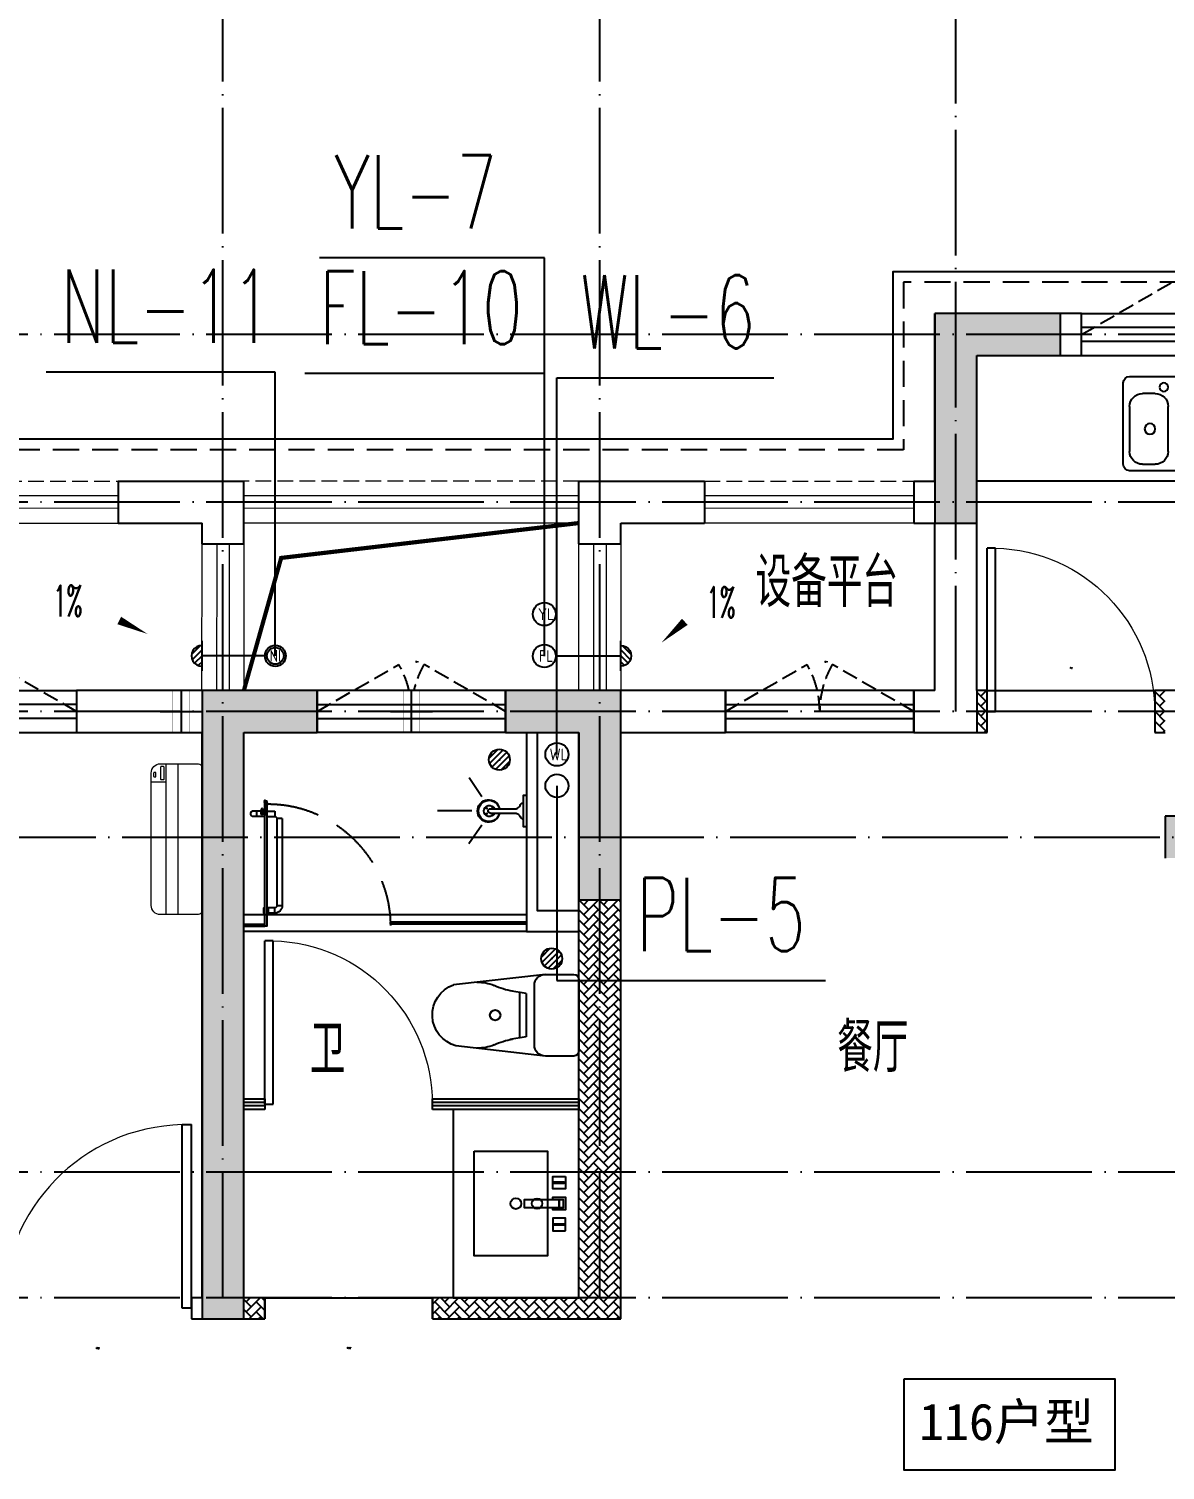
# Model space of a CAD drawing. Extents: x 27938 to 1507990, y 110129 to 923079.
# Drawn here: x 856689 to 862117, y 600926 to 607809 of the extents above; entities that cross this region are included whole.
import ezdxf

# ---------------------------------------------------------------- set-up
doc = ezdxf.new("R2010")
doc.units = 0
doc.header["$LTSCALE"] = 1000
doc.header["$MEASUREMENT"] = 0
for name, pattern in [('DASH', [0.35, 0.25, -0.1]), ('DOTE', [2.42, 2, -0.2, 0.02, -0.2]), ('HIDDEN', [0.375, 0.25, -0.125])]:
    doc.linetypes.add(name, pattern=pattern)
for name, color, linetype in [('AH-FURNITURE', 1, 'Continuous'), ('COLUMN', 9, 'Continuous'), ('CURTWALL', 4, 'Continuous'), ('DIM_凝结', 150, 'Continuous'), ('DIM_废水', 31, 'Continuous'), ('DIM_污水', 2, 'Continuous'), ('DIM_雨水', 4, 'Continuous'), ('DIM_餐饮排水', 31, 'Continuous'), ('DOTE', 1, 'Continuous'), ('EQUIP_污水', 7, 'Continuous'), ('IP-bath&kitchen-JOHNSON', 4, 'Continuous'), ('LVTRY', 6, 'Continuous'), ('P-bath&kitchen-JOHNSON', 4, 'Continuous'), ('PUB_HATCH', 8, 'Continuous'), ('PUB_TEXT', 4, 'Continuous'), ('VPIPE-中水', 122, 'Continuous'), ('VPIPE-凝结', 150, 'N'), ('VPIPE-废水', 31, 'Continuous'), ('VPIPE-污水', 2, 'W'), ('VPIPE-雨水', 4, 'Y'), ('VPIPE-餐饮排水', 41, 'P'), ('WALL', 9, 'Continuous'), ('WINDOW', 4, 'Continuous'), ('WINDOW_TEXT', 7, 'Continuous'), ('保温', 6, 'Continuous'), ('建筑-排气道', 9, 'Continuous'), ('机电标识类', 1, 'Continuous'), ('看线', 251, 'Continuous')]:
    doc.layers.add(name, color=color, linetype=linetype)
for name, color, linetype, lineweight in [('平面-排水沟', 86, 'Continuous', 15), ('平面-栏杆', 135, 'Continuous', 15), ('平面-看线', 45, 'Continuous', 15), ('平面-空调室内机', 176, 'Continuous', 9), ('平面-空调预留孔', 173, 'Continuous', 15), ('空调', 76, 'Continuous', 13), ('立面-洞口示意', 152, 'Continuous', 13)]:
    doc.layers.add(name, color=color, linetype=linetype, lineweight=lineweight)
doc.styles.add('_TCH_DIM', font='SIMPLEX.shx', dxfattribs={"width": 0.7, "bigfont": 'GBCBIG.shx'})
doc.styles.add('_TCH_WINDOW', font='SIMPLEX.shx', dxfattribs={"width": 0.7, "height": 3.5, "bigfont": 'GBCBIG.shx'})
doc.styles.add('_TWT_SERIAL', font='SIMPLEX', dxfattribs={"width": 0.8, "height": 3.5, "bigfont": 'HZTXT'})
doc.styles.add('DIM_FONT', font='SIMPLEX.shx', dxfattribs={"width": 0.56})
doc.styles.get("Standard").update_dxf_attribs({"font": 'gbenor.shx', "bigfont": 'gbcbig.shx'})
doc.styles.add('黑体', font='simhei.ttf')
doc.linetypes.add('N', pattern='A,3,-0.2,["N",Standard,S=0.25,R=0,X=-0.1,Y=-0.115],-0.2', length=3.4)
doc.linetypes.add('P', pattern='A,3,-0.2,["P",Standard,S=0.25,R=0,X=-0.1,Y=-0.115],-0.2', length=3.4)
doc.linetypes.add('W', pattern='A,3,-0.2,["W",Standard,S=0.25,R=0,X=-0.1,Y=-0.115],-0.2', length=3.4)
doc.linetypes.add('Y', pattern='A,3,-0.2,["Y",Standard,S=0.25,R=0,X=-0.1,Y=-0.115],-0.2', length=3.4)
pattern_1 = [(45, (0, 0), (0, 47.4157523), [100.584, -33.528]), (135, (23.708, 23.708), (3e-15, 47.4157523), [100.584, -33.528])]

# ---------------------------------------------------------------- blocks, each defined once
blk = doc.blocks.new('rtyg7uyhg')
at = {"layer": 'LVTRY', "color": 0}
for p, q in [((193590.3, 45458.1), (193590.3, 45069.5)), ((194234.6, 45488.8), (193621, 45488.8)), ((193896.4, 45429.9), (193857.6, 45326.3)), ((193925.8, 45440.4), (193940.1, 45432.2)), ((194265.3, 45069.5), (194265.3, 45458.1)), ((193682.3, 45407), (193887.8, 45407)), ((193875.3, 45316), (193945.6, 45401.5)), ((194111.9, 45407), (194173.3, 45407)), ((193621, 45130.8), (193621, 45345.6)), ((193857.6, 45326.3), (193875.3, 45316)), ((194009.6, 45345.6), (194009.6, 45130.8)), ((194050.5, 45130.8), (194050.5, 45345.6)), ((194234.6, 45345.6), (194234.6, 45130.8)), ((193621, 45038.8), (194234.6, 45038.8)), ((193948.3, 45069.5), (193682.3, 45069.5)), ((194173.3, 45069.5), (194111.9, 45069.5))]:
    blk.add_line(p, q, dxfattribs=at)
for centre, radius in [((193866.4, 45437.7), 20.5), ((193989.2, 45437.7), 20.5), ((194071, 45437.7), 20.5), ((193815.3, 45238.2), 25.6), ((194137.5, 45238.2), 25.6)]:
    blk.add_circle(centre, radius, dxfattribs=at)
for centre, radius, start, end in [((193621, 45458.1), 30.7, 89.99999, 179.99999), ((193915.6, 45422.7), 20.5, 59.99999, 159.46231), ((193929.8, 45414.5), 20.5, 320.53767, 59.99999), ((194234.6, 45458.1), 30.7, 359.99999, 89.99999), ((193682.3, 45345.6), 61.4, 89.99999, 179.99999), ((193948.3, 45345.6), 61.4, 359.99999, 89.99999), ((194111.9, 45345.6), 61.4, 89.99999, 179.99999), ((194173.3, 45345.6), 61.4, 359.99999, 89.99999), ((193682.3, 45130.8), 61.4, 179.99999, 269.99999), ((193948.3, 45130.8), 61.4, 269.99999, 359.99999), ((194111.9, 45130.8), 61.4, 179.99999, 269.99999), ((194173.3, 45130.8), 61.4, 269.99999, 359.99999), ((193621, 45069.5), 30.7, 179.99999, 269.99999), ((194234.6, 45069.5), 30.7, 269.99999, 359.99999)]:
    blk.add_arc(centre, radius, start, end, dxfattribs=at)
at = {"layer": 'LVTRY', "color": 0, "style": 'DIM_FONT', "width": 0.8, "flags": 9}
for tag in ['YSIZE', 'XSIZE']:
    blk.add_attdef(tag, (193927.8, 45487.8), '', height=0.5, rotation=89.99999, dxfattribs=at)
blk = doc.blocks.new('A$C60D053AF')
at = {"layer": 'AH-FURNITURE', "color": 0}
for p, q in [((232.5, -90), (128.3, -90)), ((232.5, -110), (128.3, -110)), ((192.5, -71), (327.6, -71)), ((192.5, -91), (327.6, -91)), ((245, -129.5), (245, -122.5)), ((265, -129.5), (265, -122.5)), ((341.7, -96.9), (370, -143.2)), ((355.9, -82.7), (384.2, -129)), ((255, -281), (255, -251)), ((393, -281), (393, -251)), ((255, -281), (393, -281))]:
    blk.add_line(p, q, dxfattribs=at)
for points in [[(170, -68, 1), (170, -94), (192.5, -94), (192.5, -68)], [(234, -251), (414, -251, 0.414214), (424, -241), (424, -111, 0.414214), (414, -101), (234, -101, 0.414214), (224, -111), (224, -241, 0.414214)], [(268, -122.5), (268, -107, 0.414214), (248, -87), (232.5, -87), (232.5, -113), (242, -113), (242, -122.5)], [(242, -152, 1), (268, -152), (268, -129.5), (242, -129.5)], [(383.8, -161.2, 1), (402.2, -142.8), (386.3, -126.9), (367.9, -145.3)]]:
    blk.add_lwpolyline(points, format="xyb", close=True, dxfattribs=at)
for centre, radius in [((100, -100), 30), ((255, -152), 15), ((393, -152), 15), ((255, -152), 10), ((393, -152), 10)]:
    blk.add_circle(centre, radius, dxfattribs=at)
for radius in [40, 20]:
    blk.add_arc((327.6, -111), radius, 45, 90, dxfattribs=at)
blk = doc.blocks.new('A-Kitchen-7')
at = {"layer": 'LVTRY', "color": 0}
for p, q in [((-518.7, 779.7), (-7.2, 834.3)), ((-515, 756), (-518.7, 779.7)), ((-3.6, 810.6), (-515, 756)), ((-29.1, 767), (-35.2, 806.4)), ((-7.2, 834.3), (-3.6, 810.6)), ((515, 780), (0, 780)), ((0, 756), (0, 780)), ((515, 756), (515, 780)), ((515, 756), (-515, 756)), ((-515, 756), (-515, 40)), ((-485.6, 760.5), (-484.9, 756)), ((-29.1, 767), (-112.1, 756)), ((515, 40), (515, 756)), ((-515, 40), (515, 40))]:
    blk.add_line(p, q, dxfattribs=at)
blk.add_lwpolyline([(-468.9, 40), (-468.9, 0), (468.9, 0), (468.9, 40)], close=True, dxfattribs=at)
blk = doc.blocks.new('*U41')
h = blk.add_hatch(color=0)
h.set_gradient(color1=(0, 0, 255), rotation=180, tint=1)
h.paths.add_polyline_path([(0, 0), (-6.35, -6.35), (-6.35, -2.159), (-15, -2.159), (-15, 2.159), (-6.35, 2.159), (-6.35, 6.35)])
at = {"color": 0, "linetype": 'Continuous'}
blk.add_lwpolyline([(0, 0), (-6.35, -6.35), (-6.35, -2.159), (-15, -2.159), (-15, 2.159), (-6.35, 2.159), (-6.35, 6.35)], close=True, dxfattribs=at)
blk = doc.blocks.new('sgrsefv')
at = {"layer": 'PUB_HATCH'}
blk.add_hatch(color=0, dxfattribs=at).paths.add_polyline_path([(1112933.3, 840916.3), (1112933.3, 840646.3), (1113073.3, 840646.3), (1113073.3, 840661.3), (1112968.3, 840661.3), (1112948.3, 840681.3), (1112948.3, 840881.3), (1112968.3, 840901.3), (1113288.3, 840901.3), (1113308.3, 840881.3), (1113308.3, 840681.3), (1113288.3, 840661.3), (1113183.3, 840661.3), (1113183.3, 840646.3), (1113323.3, 840646.3), (1113323.3, 840916.3)])
at = {"layer": 'LVTRY', "color": 0}
for p, q in [((1113073.3, 840661.3), (1113073.3, 840646.3)), ((1113183.3, 840661.3), (1113183.3, 840646.3))]:
    blk.add_line(p, q, dxfattribs=at)
for points in [[(1112918.3, 840931.3), (1113338.3, 840931.3), (1113338.3, 840631.3), (1112918.3, 840631.3)], [(1112933.3, 840916.3), (1113323.3, 840916.3), (1113323.3, 840646.3), (1112933.3, 840646.3)], [(1113288.3, 840661.3), (1112968.3, 840661.3), (1112948.3, 840681.3), (1112948.3, 840881.3), (1112968.3, 840901.3), (1113288.3, 840901.3), (1113308.3, 840881.3), (1113308.3, 840681.3), (1113288.3, 840661.3)]]:
    blk.add_lwpolyline(points, close=True, dxfattribs=at)
at = {"layer": '立面-洞口示意', "color": 0}
blk.add_lwpolyline([(1112918.3, 840931.3), (1113181.8, 840837.4), (1113338.3, 840631.3)], dxfattribs=at)
at = {"layer": '建筑-排气道', "color": 8, "xscale": -5, "yscale": 5, "zscale": 5, "rotation": 270}
blk.add_blockref('*U41', (1113118.4, 840599), dxfattribs=at)
blk = doc.blocks.new('FRSDFDGDGDRGDR')
at = {"layer": '平面-空调预留孔', "color": 0}
for p, q in [((699612.3, 775044), (699612.3, 775441.2)), ((699618.9, 775447.8), (699746.3, 775447.8)), ((699746.3, 775447.8), (699746.3, 775355.4)), ((699719.9, 775342.2), (699719.9, 775143)), ((699726.5, 775348.8), (699739.7, 775348.8)), ((699726.5, 775136.4), (699739.7, 775136.4)), ((699746.3, 775129.8), (699746.3, 775037.4)), ((699746.3, 775037.4), (699618.9, 775037.4))]:
    blk.add_line(p, q, dxfattribs=at)
blk.add_lwpolyline([(699766.1, 775166.7), (699792.5, 775153.5), (699792.5, 775057.2), (699766.1, 775044), (699766.1, 775017.6), (699618.9, 775017.6, -0.414214), (699592.5, 775044), (699592.5, 775441.2, -0.414214), (699618.9, 775467.6), (699766.1, 775467.6), (699766.1, 775441.2), (699792.5, 775428), (699792.5, 775331.6), (699766.1, 775318.4)], format="xyb", close=True, dxfattribs=at)
for centre, radius in [((699739.7, 775331.6), 10.6), ((699739.7, 775243.2), 15.8), ((699739.7, 775153.5), 10.6)]:
    blk.add_circle(centre, radius, dxfattribs=at)
for centre, start, end in [((699618.9, 775441.2), 90, 180), ((699726.5, 775342.2), 90, 180), ((699739.7, 775355.4), 270, 360), ((699726.5, 775143), 180, 270), ((699739.7, 775129.8), 0, 90), ((699618.9, 775044), 180, 270)]:
    blk.add_arc(centre, 6.6, start, end, dxfattribs=at)
blk = doc.blocks.new('GDGDRGDRGRD')
at = {"layer": 'LVTRY', "color": 0}
for p, q in [((430080.5, 371515.4), (429864.6, 371758.3)), ((430334.8, 371758.3), (429864.6, 371758.3)), ((429864.6, 371758.3), (429864.6, 370858.3)), ((430234.8, 370858.3), (430234.8, 371758.3)), ((429924.8, 371678.3), (430324.8, 371678.3)), ((429914.8, 370948.3), (429914.8, 371668.3)), ((429994.8, 371628.3), (429994.8, 371418.3)), ((429999.8, 371628.3), (429999.8, 371418.3)), ((430289.8, 371638.3), (430004.8, 371638.3)), ((430289.8, 371633.3), (430004.8, 371633.3)), ((430045.1, 371658.3), (430045.1, 371568.3)), ((430049.6, 371658.3), (430045.1, 371658.3)), ((430049.6, 371568.3), (430049.6, 371658.3)), ((430194.8, 371418.3), (430194.8, 371628.3)), ((430199.8, 371418.3), (430199.8, 371628.3)), ((430234.8, 371668.3), (430234.8, 370948.3)), ((430045.1, 371568.3), (430049.6, 371568.3)), ((429974.8, 371525.6), (430102.3, 371525.6)), ((429974.8, 371521.1), (429974.8, 371525.6)), ((430102.3, 371521.1), (429974.8, 371521.1)), ((430045.1, 371388.3), (430045.1, 371478.3)), ((430045.1, 371478.3), (430049.6, 371478.3)), ((430049.6, 371478.3), (430049.6, 371388.3)), ((430334.8, 371515.4), (430080.5, 371515.4)), ((430080.5, 371515.4), (430080.5, 371100.3)), ((430219.8, 371525.6), (430092.3, 371525.6)), ((430092.3, 371525.6), (430092.3, 371521.1)), ((430092.3, 371521.1), (430219.8, 371521.1)), ((430102.3, 371525.6), (430102.3, 371521.1)), ((430219.8, 371521.1), (430219.8, 371525.6)), ((430234.8, 371100.3), (430234.8, 371515.4)), ((430004.8, 371413.3), (430289.8, 371413.3)), ((430004.8, 371408.3), (430289.8, 371408.3)), ((429935.4, 371358.3), (429974.2, 371358.3)), ((429954.8, 371338.9), (429954.8, 371377.7)), ((430049.6, 371388.3), (430045.1, 371388.3)), ((429954.8, 371238.9), (429954.8, 371277.7)), ((429935.4, 371258.3), (429974.2, 371258.3)), ((429994.8, 370988.3), (429994.8, 371198.3)), ((429999.8, 370988.3), (429999.8, 371198.3)), ((430004.8, 371208.3), (430289.8, 371208.3)), ((430004.8, 371203.3), (430289.8, 371203.3)), ((430045.1, 371228.3), (430045.1, 371138.3)), ((430049.6, 371228.3), (430045.1, 371228.3)), ((430049.6, 371138.3), (430049.6, 371228.3)), ((430194.8, 371198.3), (430194.8, 370988.3)), ((430199.8, 371198.3), (430199.8, 370988.3)), ((430045.1, 371138.3), (430049.6, 371138.3)), ((429864.6, 370858.3), (430080.5, 371100.3)), ((430102.3, 371095.6), (429974.8, 371095.6)), ((429974.8, 371095.6), (429974.8, 371091.1)), ((429974.8, 371091.1), (430102.3, 371091.1)), ((430080.5, 371100.3), (430334.8, 371100.3)), ((430092.3, 371091.1), (430092.3, 371095.6)), ((430092.3, 371095.6), (430219.8, 371095.6)), ((430219.8, 371091.1), (430092.3, 371091.1)), ((430102.3, 371091.1), (430102.3, 371095.6)), ((430219.8, 371095.6), (430219.8, 371091.1)), ((430045.1, 370958.3), (430045.1, 371048.3)), ((430045.1, 371048.3), (430049.6, 371048.3)), ((430049.6, 371048.3), (430049.6, 370958.3)), ((430324.8, 370938.3), (429924.8, 370938.3)), ((430289.8, 370983.3), (430004.8, 370983.3)), ((430289.8, 370978.3), (430004.8, 370978.3)), ((430049.6, 370958.3), (430045.1, 370958.3)), ((429864.6, 370858.3), (430334.8, 370858.3))]:
    blk.add_line(p, q, dxfattribs=at)
blk.add_lwpolyline([(429608.8, 370758.3), (429734.8, 370758.3), (429734.8, 371758.3), (427634.8, 371758.3)], dxfattribs=at)
for centre, radius in [((430147.3, 371523.3), 29.7), ((430147.3, 371523.3), 11.7), ((429954.8, 371358.3), 17), ((429954.8, 371258.3), 17), ((430147.3, 371093.3), 29.7), ((430147.3, 371093.3), 11.7)]:
    blk.add_circle(centre, radius, dxfattribs=at)
for centre, radius, start, end in [((429924.8, 371668.3), 10, 90, 180), ((430224.8, 371668.3), 10, 0, 90), ((430004.8, 371628.3), 10, 90, 180), ((430004.8, 371628.3), 5, 90, 180), ((430189.8, 371628.3), 10, 0, 90), ((430189.8, 371628.3), 5, 0, 90), ((430047.3, 371523.3), 56.7, 2.27424, 87.72576), ((430047.3, 371523.3), 52.2, 2.47041, 87.52959), ((430147.3, 371523.3), 56.7, 92.27424, 177.72576), ((430147.3, 371523.3), 52.2, 92.47041, 177.52959), ((430047.3, 371523.3), 56.7, 272.27424, 357.72576), ((430047.3, 371523.3), 52.2, 272.47041, 357.52959), ((430147.3, 371523.3), 56.7, 182.27424, 267.72576), ((430147.3, 371523.3), 52.2, 182.47041, 267.52959), ((430004.8, 371418.3), 10, 180, 270), ((430004.8, 371418.3), 5, 180, 270), ((430189.8, 371418.3), 5, 270, 0), ((430189.8, 371418.3), 10, 270, 0), ((430004.8, 371198.3), 10, 90, 180), ((430004.8, 371198.3), 5, 90, 180), ((430189.8, 371198.3), 10, 0, 90), ((430189.8, 371198.3), 5, 0, 90), ((430047.3, 371093.3), 56.7, 2.27424, 87.72576), ((430047.3, 371093.3), 52.2, 2.47041, 87.52959), ((430147.3, 371093.3), 56.7, 92.27424, 177.72576), ((430147.3, 371093.3), 52.2, 92.47041, 177.52959), ((430047.3, 371093.3), 56.7, 272.27424, 357.72576), ((430047.3, 371093.3), 52.2, 272.47041, 357.52959), ((430147.3, 371093.3), 56.7, 182.27424, 267.72576), ((430147.3, 371093.3), 52.2, 182.47041, 267.52959), ((430004.8, 370988.3), 10, 180, 270), ((430004.8, 370988.3), 5, 180, 270), ((430189.8, 370988.3), 5, 270, 0), ((430189.8, 370988.3), 10, 270, 0), ((429924.8, 370948.3), 10, 180, 270), ((430224.8, 370948.3), 10, 270, 0)]:
    blk.add_arc(centre, radius, start, end, dxfattribs=at)
at = {"color": 8, "xscale": -1, "rotation": 270}
blk.add_blockref('FRSDFDGDGDRGDR', (-345582.7, -327434.2), dxfattribs=at)
at = {"color": 8, "xscale": -1}
blk.add_blockref('rtyg7uyhg', (622599.6, 326769.5), dxfattribs=at)
at = {"color": 8}
for name, p, rotation in [('A$C60D053AF', (430134.8, 372358.3), 270), ('sgrsefv', (1543253.1, 1211089.9), 180)]:
    blk.add_blockref(name, p, dxfattribs=dict(at, rotation=rotation))
at = {"layer": 'LVTRY', "color": 8, "extrusion": (0, 0, -1), "xscale": -0.7999999999883585, "yscale": 0.7999999999883585, "zscale": -0.7999999999883585}
blk.add_blockref('A-Kitchen-7', (-429196.8, 370158.6), dxfattribs=at)
blk = doc.blocks.new('GFDGFSDFGD')
at = {"layer": 'PUB_HATCH'}
for points in [[(454316.5, 374823.7), (453716.6, 374823.7), (453716.6, 373823.7), (453916.6, 373823.7), (453916.6, 374623.7), (454316.5, 374623.7)], [(450766.6, 373023.7), (450216.6, 373023.7), (450216.6, 370023.7), (450416.6, 370023.7), (450416.6, 372823.7), (450766.6, 372823.7)], [(451666.7, 373023.7), (451666.7, 372823.7), (452016.6, 372823.7), (452016.6, 372023.7), (452216.6, 372023.7), (452216.6, 373023.7)], [(454816.4, 372423.2), (454816.6, 372224), (456816.6, 372224), (456816.6, 372724), (456616.6, 372724), (456616.6, 372424), (455016.6, 372424)]]:
    blk.add_hatch(color=256, dxfattribs=at).paths.add_polyline_path(points)
at = {"layer": 'COLUMN', "color": 6}
for p, q in [((454316.5, 374823.7), (453716.6, 374823.7)), ((453716.6, 374823.7), (453716.6, 373823.7)), ((454316.5, 374623.7), (454316.5, 374823.7)), ((453916.6, 373823.7), (453916.6, 374623.7)), ((453916.6, 374623.7), (454316.5, 374623.7)), ((453716.6, 373823.7), (453916.6, 373823.7)), ((450766.6, 373023.7), (450216.6, 373023.7)), ((450216.6, 373023.7), (450216.6, 370023.7)), ((450766.6, 372823.7), (450766.6, 373023.7)), ((451666.7, 373023.7), (451666.7, 372823.7)), ((452216.6, 373023.7), (451666.7, 373023.7)), ((452216.6, 372023.7), (452216.6, 373023.7)), ((450416.6, 370023.7), (450416.6, 372823.7)), ((450416.6, 372823.7), (450766.6, 372823.7)), ((451666.7, 372823.7), (452016.6, 372823.7)), ((452016.6, 372823.7), (452016.6, 372023.7)), ((455016.6, 372424), (454816.4, 372423.2)), ((454816.4, 372423.2), (454816.6, 372224)), ((452016.6, 372023.7), (452216.6, 372023.7)), ((450216.6, 370023.7), (450416.6, 370023.7))]:
    blk.add_line(p, q, dxfattribs=at)
blk = doc.blocks.new('GDFGDGRD')
at = {"layer": '保温', "linetype": 'ByBlock', "ltscale": 10}
h = blk.add_hatch(dxfattribs=at)
h.set_pattern_fill('AR-HBONE', color=251, scale=55)
h.set_pattern_definition(pattern_1)
h.paths.add_polyline_path([(436416.6, 372823.7), (436416.6, 373023.7), (436466.6, 373023.7), (436466.6, 372823.7)])
h = blk.add_hatch(dxfattribs=at)
h.set_pattern_fill('AR-HBONE', color=251, scale=55)
h.set_pattern_definition(pattern_1)
h.paths.add_polyline_path([(437266.6, 372823.7), (437266.6, 373023.7), (437316.6, 373023.7), (437316.6, 372823.7)])
h = blk.add_hatch(dxfattribs=at)
h.set_pattern_fill('AR-HBONE', color=251, scale=55)
h.set_pattern_definition(pattern_1)
h.paths.add_polyline_path([(439016.6, 370023.7), (439016.6, 372023.7), (439216.6, 372023.7), (439216.6, 370023.7)])
h = blk.add_hatch(dxfattribs=at)
h.set_pattern_fill('AR-HBONE', color=251, scale=55)
h.set_pattern_definition(pattern_1)
h.paths.add_polyline_path([(439216.6, 370023.7), (439216.6, 370123.7), (439916.6, 370123.7), (439916.6, 370023.7)])
h = blk.add_hatch(dxfattribs=at)
h.set_pattern_fill('AR-HBONE', color=251, scale=55)
h.set_pattern_definition(pattern_1)
h.paths.add_polyline_path([(440716.6, 370023.7), (440716.6, 370123.7), (440816.6, 370123.7), (440816.6, 370023.7)])
at = {"layer": '保温', "color": 251, "linetype": 'ByBlock', "ltscale": 10}
blk.add_line((437316.6, 373023.7), (437316.6, 372823.7), dxfattribs=at)
blk = doc.blocks.new('A$C001338C2')
for p, q in [((845, 303.6), (55, 303.6)), ((109.1, 214.8), (109.1, 303.6)), ((0, 248.6), (0, 22)), ((900, 22), (900, 248.6)), ((22, 0), (878, 0))]:
    blk.add_line(p, q)
at = {"lineweight": 5}
for p, q in [((900, 214.8), (0, 214.8)), ((900, 143.2), (0, 143.2))]:
    blk.add_line(p, q, dxfattribs=at)
for points in [[(73.1, 275), (56.8, 275, -0.414214), (51.3, 280.5), (51.3, 283.4, -0.414214), (56.8, 288.9), (73.1, 288.9, -0.414214), (78.6, 283.4), (78.6, 280.5, -0.414214)], [(89.2, 226.4), (22.2, 226.4, -0.414214), (16.7, 231.9), (16.7, 243.1, -0.414214), (22.2, 248.6), (89.2, 248.6, -0.414214), (94.7, 243.1), (94.7, 231.9, -0.414214)]]:
    blk.add_lwpolyline(points, format="xyb", close=True)
for centre, radius, start, end in [((55, 248.6), 55, 90, 180), ((845, 248.6), 55, 360, 90), ((22, 22), 22, 180, 270), ((878, 22), 22, 270, 360)]:
    blk.add_arc(centre, radius, start, end)
blk = doc.blocks.new('dongkong')
blk.add_wipeout([(-603756, 210771), (-603756, 210570.8), (-603836, 210570.8), (-603836, 210771)])
at = {"layer": '机电标识类', "color": 250, "linetype": 'DASH', "ltscale": 400}
for p, q in [((-603796, 210771), (-603796, 210570.8)), ((-603896, 210670.7), (-603696, 210670.7))]:
    blk.add_line(p, q, dxfattribs=at)
at = {"layer": '空调', "color": 6, "linetype": 'DASH', "const_width": 2}
blk.add_lwpolyline([(-603756, 210771), (-603756, 210570.8), (-603836, 210570.8), (-603836, 210771)], close=True, dxfattribs=at)
blk = doc.blocks.new('rrrrrrrrrrrra')
at = {"color": 0}
for p, q in [((252.6, 483.7), (-87.4, 483.7)), ((-112.4, 458.7), (-112.4, 324.3)), ((277.6, 324.3), (277.6, 458.7)), ((-112.4, 324.3), (-63.7, -103.4)), ((277.6, 324.3), (227.5, -115.6)), ((-59.1, 271.1), (224.3, 271.1)), ((-20.6, 232.4), (-34.2, 153.6)), ((185.8, 232.4), (-20.6, 232.4)), ((185.8, 232.4), (199.4, 153.6)), ((191.3, 200.5), (-26.1, 200.5))]:
    blk.add_line(p, q, dxfattribs=at)
for centre, radius, start, end in [((-87.4, 458.7), 25, 90, 180), ((252.6, 458.7), 25, 0, 90), ((-59.1, 324.3), 53.3, 180, 270), ((224.3, 324.3), 53.3, 270, 0), ((-322.6, 209.8), 293.8, 333.53685, 351.48282), ((487.8, 209.8), 293.8, 188.51718, 206.46315), ((149, -3.2), 224.1, 158.52022, 180), ((16.2, -3.2), 224.1, 0, 21.47978), ((83.8, -63.6), 152.8, 195.07732, 340.11812)]:
    blk.add_arc(centre, radius, start, end, dxfattribs=at)
blk = doc.blocks.new('A$C1E0F638F')
at = {"color": 0}
for points in [[(499.7, 435.1), (499.7, 85.1), (0, 85.1), (0, 435.1)], [(269.9, 30), (229.9, 30), (229.9, 195), (269.9, 195)], [(119.9, 0), (179.9, 0), (179.9, 60), (119.9, 60)], [(146.9, 55), (152.9, 55), (152.9, 5), (146.9, 5)], [(229.9, 30), (269.9, 30), (269.9, 10), (229.9, 10)], [(379.9, 0), (319.9, 0), (319.9, 60), (379.9, 60)], [(352.9, 55), (346.9, 55), (346.9, 5), (352.9, 5)]]:
    blk.add_lwpolyline(points, close=True, dxfattribs=at)
blk.add_lwpolyline([(269.9, 60), (279.9, 60), (279.9, 0), (219.9, 0), (219.9, 60), (229.9, 60)], dxfattribs=at)
blk.add_circle((249.9, 236.3), 26, dxfattribs=at)
blk = doc.blocks.new('$lvtry$00000171')
at = {"color": 0}
for p, q in [((-74, 11), (-11, 74)), ((-70, -27), (27, 70)), ((-53, -53), (53, 53)), ((-27, -70), (70, 27)), ((11, -74), (74, -11))]:
    blk.add_line(p, q, dxfattribs=at)
blk.add_circle((0, 0), 75, dxfattribs=at)
blk.add_point((0, 0), dxfattribs=at)
blk = doc.blocks.new('135')
blk.add_hatch(color=0).paths.add_polyline_path([(4.8, 1.8), (3.6, -1), (-4.7, 2.5), (-3.5, 5.3)])
at = {"color": 0}
for p, q in [((-6.3, 2.6), (5.4, -2.3)), ((-5.7, 2.9), (-5.2, 2.7)), ((-5.6, 18.9), (-3.4, 19.4)), ((-3.4, 19.4), (-5.5, 19.4)), ((5.2, 10.9), (-5.3, 10.9)), ((5.2, 9.7), (-5.2, 9.7)), ((-5.2, 2.7), (-3.8, 5.9)), ((-5, 10.9), (-5, 30.5)), ((-3.8, 5.9), (5.4, 2.1)), ((0, 0), (0, 39.1)), ((5.6, 18.9), (3.4, 19.3)), ((3.4, 19.3), (5.6, 19.3)), ((4.1, -1.2), (5.4, 2.1)), ((5, 10.9), (5, 32.3)), ((4.1, -1.2), (5.7, -1.8))]:
    blk.add_line(p, q, dxfattribs=at)
for centre, radius, start, end in [((6.2, 15.8), 13.5, 151.01474, 204.84033), ((13.5, 4.2), 20.5, 163.09243, 182.0012), ((-6, 3.6), 1, 184.22753, 248.46611), ((8.6, 15.5), 14.6, 166.278, 198.09535), ((13.5, 4.2), 19.5, 163.74431, 182.52687), ((-5.5, 3.3), 0.5, 181.9385, 247.25971), ((-5.2, 22.1), 0.5, 335.76434, 151.01474), ((3.8, 18.1), 9.42, 155.76434, 171.97728), ((5.2, 22.3), 0.5, 29.84246, 204.57404), ((-5.9, 17.2), 11.7, 10.47502, 24.57404), ((29.1, 6.7), 24, 172.94395, 199.23182), ((-6.3, 15.4), 12.4, 338.64492, 16.0476), ((-6, 15.8), 13.4, 334.91114, 29.84246), ((26.4, 6.3), 20.6, 169.14538, 199.95258), ((5.9, -1.2), 1.17, 247.45971, 19.95258), ((5.9, -1.4), 0.5, 247.45971, 19.23182)]:
    blk.add_arc(centre, radius, start, end, dxfattribs=at)
blk.add_open_spline([(-5, 30.5), (-4.1, 31.3), (-2.3, 33), (0.9, 29.2), (3.5, 31.1), (5, 32.3)], degree=3, knots=[0, 0, 0, 0, 3.066329, 6.218313, 11.124135, 11.124135, 11.124135, 11.124135], dxfattribs=at)
blk = doc.blocks.new('SDFAWERAWER')
at = {"layer": 'LVTRY', "color": 0}
for p, q in [((593941.2, -1242210.1), (593783.7, -1242594.8)), ((593964.6, -1242219.7), (593807.2, -1242604.4)), ((593941.2, -1242210.1), (593964.6, -1242219.7)), ((593987.8, -1242190.5), (593978.2, -1242214)), ((594007.5, -1242226), (593978.2, -1242214)), ((594017.1, -1242202.5), (593987.8, -1242190.5)), ((594015.8, -1242220.4), (594027.2, -1242192.7)), ((594015.8, -1242220.4), (594021.7, -1242222.8)), ((594025.7, -1242203.9), (594018.5, -1242221.5)), ((594018.5, -1242221.5), (594021.5, -1242220.3)), ((594025.4, -1242210.8), (594021.5, -1242220.3)), ((594022.6, -1242220.7), (594021.7, -1242222.8)), ((594021.7, -1242222.8), (594023.9, -1242221.9)), ((594022.6, -1242211.4), (594029.8, -1242193.8)), ((594024.2, -1242221.4), (594023.9, -1242221.9)), ((594025.4, -1242210.8), (594031.1, -1242196.8)), ((594027.2, -1242192.7), (594033, -1242195.1)), ((594029.8, -1242193.8), (594031.1, -1242196.8)), ((594032.2, -1242197.2), (594033, -1242195.1)), ((594033, -1242195.1), (594034, -1242197.4)), ((594033.8, -1242197.9), (594034, -1242197.4)), ((594047.3, -1242200.9), (594035.9, -1242228.7)), ((594037.3, -1242210.8), (594088, -1242231.6)), ((594038.6, -1242229.7), (594045.2, -1242213.6)), ((594041.6, -1242228.5), (594051.2, -1242205)), ((594049.9, -1242202), (594043.3, -1242218.2)), ((594047.3, -1242200.9), (594049.9, -1242202)), ((594049.9, -1242202), (594051.2, -1242205)), ((594057.1, -1242246.3), (594066.7, -1242222.8)), ((594027.7, -1242234.3), (594078.4, -1242255)), ((594035.9, -1242228.7), (594038.6, -1242229.7)), ((594038.6, -1242229.7), (594041.6, -1242228.5)), ((593783.7, -1242594.8), (593807.2, -1242604.4)), ((593803.2, -1242641.3), (593812.8, -1242617.9)), ((593812.8, -1242617.9), (593842.2, -1242629.9)), ((593842.2, -1242629.9), (593832.6, -1242653.3)), ((593845.2, -1242628.6), (593833.8, -1242656.3)), ((593847.8, -1242629.7), (593836.5, -1242657.4)), ((593845.2, -1242628.6), (593842.2, -1242629.9)), ((593847.8, -1242629.7), (593845.2, -1242628.6)), ((593847.1, -1242661.8), (593858.5, -1242634.1)), ((593849.8, -1242662.9), (593861.2, -1242635.2)), ((593852.1, -1242661.9), (593862.1, -1242637.4)), ((593858.5, -1242634.1), (593861.2, -1242635.2)), ((593861.2, -1242635.2), (593862.1, -1242637.4)), ((593803.2, -1242641.3), (593832.6, -1242653.3)), ((593833.8, -1242656.3), (593832.6, -1242653.3)), ((593836.5, -1242657.4), (593833.8, -1242656.3)), ((593847.1, -1242661.8), (593849.8, -1242662.9))]:
    blk.add_line(p, q, dxfattribs=at)
blk.add_lwpolyline([(593823.5, -1242717), (594045.8, -1242173.9), (594036.5, -1242170.2), (593814.2, -1242713.2)], close=True, dxfattribs=at)
blk.add_arc((594075.3, -1242240), 15.3, 281.79322, 33.70188, dxfattribs=at)
for centre, major_axis, start_param, end_param in [((593974.2, -1242223.6), (3.93, 9.6), 0, 1.570796), ((593816.8, -1242608.3), (13.5, 33.1), 1.570796, 3.141593), ((593816.8, -1242608.3), (3.93, 9.6), 1.570796, 3.141593)]:
    blk.add_ellipse(centre, major_axis=major_axis, ratio=1, start_param=start_param, end_param=end_param, dxfattribs=at)
at = {"layer": 'P-bath&kitchen-JOHNSON', "color": 0, "linetype": 'DASH'}
blk.add_arc((593809.8, -1242714), 586.2, 67.53695, 157.13247, dxfattribs=at)
at = {"layer": 'LVTRY', "color": 8, "xscale": -1, "rotation": 157.7329157530927}
blk.add_blockref('135', (594045.3, -1242161.9), dxfattribs=at)
blk = doc.blocks.new('A$C5DCB2F21')
at = {"layer": 'IP-bath&kitchen-JOHNSON', "color": 0}
for p, q in [((-68.3, -213.2), (-157.7, -275)), ((-0.1, -261.4), (-0.1, -424.7)), ((68.2, -213.2), (157.6, -275))]:
    blk.add_line(p, q, dxfattribs=at)
for centre, major_axis, ratio, start_param, end_param in [((0, -178.8), (-51, 0), 0.990052, -1.36297, 4.504563), ((0, -177.8), (-26.8, 0), 0.994812, -1.167677, 4.309269)]:
    blk.add_ellipse(centre, major_axis=major_axis, ratio=ratio, start_param=start_param, end_param=end_param, dxfattribs=at)
at = {"layer": 'LVTRY', "color": 0}
for p, q in [((73.6, 0), (-73.6, 0)), ((-10.5, -173.5), (-10.5, -49.3)), ((10.6, -173.5), (10.6, -49.3))]:
    blk.add_line(p, q, dxfattribs=at)
blk.add_lwpolyline([(73.6, 0), (73.6, -15.8), (-73.6, -15.8), (-73.6, 0)], dxfattribs=at)
for points in [[(-26.3, -30.7, -0.364142), (-37.8, -15.8, -0.020495)], [(-10.5, -49.4, 0.214893), (-26.3, -30.7, 7.649644)], [(10.6, -49.3, -0.21439), (26.3, -30.7, -7.649644)], [(26.3, -30.7, 0.364142), (37.8, -15.8, 0.020495)]]:
    blk.add_lwpolyline(points, format="xyb", dxfattribs=at)
blk.add_arc((0, -173.5), 10.5, 180, 0, dxfattribs=at)
for centre, major_axis, ratio, start_param, end_param in [((0, -181.3), (53.6, 0), 0.987577, 1.76809, 7.656688), ((-12.4, -164.7), (0, 1.43), 0.85, -1.570796, 4.712389), ((-12.4, -189.2), (0, 1.43), 0.85, 4.712389, 10.995574), ((12.5, -164.7), (0, 1.43), 0.85, 4.712389, 10.995574), ((12.5, -189.2), (0, 1.43), 0.85, 4.712389, 10.995574)]:
    blk.add_ellipse(centre, major_axis=major_axis, ratio=ratio, start_param=start_param, end_param=end_param, dxfattribs=at)
blk = doc.blocks.new('$TCHSYS$DOOR2D')
for p, q in [((0.45, 0.975), (0.5, 0.975)), ((0.45, 0), (0.45, 0.975)), ((0.5, 0), (0.5, 0.975)), ((0.5, 0), (0.45, 0))]:
    blk.add_line(p, q)
at = {"lineweight": 13}
blk.add_arc((0.475, 0), 0.975, 91.46928, 180, dxfattribs=at)
blk = doc.blocks.new('DSGDFGF')
at = {"layer": 'CURTWALL', "color": 0}
for p, q in [((676992.3, 342105.3), (676292.3, 342105.3)), ((676292.3, 342105.3), (676292.3, 342055.3)), ((676292.3, 342088.7), (676992.3, 342088.7)), ((676992.3, 342055.3), (676992.3, 342105.3)), ((677892.3, 342105.3), (677792.3, 342105.3)), ((677792.3, 342105.3), (677792.3, 342055.3)), ((677792.3, 342088.7), (677892.3, 342088.7)), ((677892.3, 342055.3), (677892.3, 342105.3)), ((676292.3, 342072), (676992.3, 342072)), ((676292.3, 342055.3), (676992.3, 342055.3)), ((677792.3, 342072), (677892.3, 342072)), ((677792.3, 342055.3), (677892.3, 342055.3))]:
    blk.add_line(p, q, dxfattribs=at)
at = {"layer": 'IP-bath&kitchen-JOHNSON', "color": 0}
for p, q in [((676542.3, 342985), (677892.3, 342985)), ((676542.3, 342950), (677192.3, 342950)), ((676542.3, 342940), (677192.3, 342940)), ((677192.3, 342940), (677192.3, 342950)), ((677892.3, 342940), (677792.3, 342940)), ((677792.3, 342930), (677792.3, 342940)), ((677892.3, 342930), (677792.3, 342930)), ((676542.3, 342905), (677892.3, 342905))]:
    blk.add_line(p, q, dxfattribs=at)
for points in [[(676542.3, 343855.3), (676542.3, 342905), (676292.3, 342905)], [(676492.3, 343855.3), (676492.3, 343005), (676292.3, 343005)]]:
    blk.add_lwpolyline(points, dxfattribs=at)
at = {"layer": 'LVTRY', "color": 0}
blk.add_lwpolyline([(676892.3, 341155.3), (676292.3, 341155.3), (676292.3, 342055.3), (676892.3, 342055.3)], close=True, dxfattribs=at)
at = {"layer": 'CURTWALL', "color": 0, "xscale": 800, "yscale": 800, "zscale": 50, "rotation": 5.54452612062199e-09}
blk.add_blockref('$TCHSYS$DOOR2D', (677392.3, 342080.3), dxfattribs=at)
at = {"layer": 'IP-bath&kitchen-JOHNSON', "color": 8}
for name, p, rotation in [('A$C5DCB2F21', (676542.3, 343480.3), 90.00848852444699), ('SDFAWERAWER', (-342526.2, 1268090.5), 22.25976934310714)]:
    blk.add_blockref(name, p, dxfattribs=dict(at, rotation=rotation))
at = {"layer": 'LVTRY', "color": 8, "xscale": -0.6666666667107826, "yscale": 0.6666666667107826}
for p in [(676672.3, 343725.3), (676422.3, 342775.3)]:
    blk.add_blockref('$lvtry$00000171', p, dxfattribs=at)
at = {"layer": 'LVTRY', "color": 8, "extrusion": (0, 0, -1), "xscale": -1, "zscale": -1, "rotation": 270}
blk.add_blockref('rrrrrrrrrrrra', (-676776.1, 342422.6), dxfattribs=at)
at = {"layer": 'LVTRY', "color": 8, "xscale": -1, "rotation": 270}
blk.add_blockref('A$C1E0F638F', (676357.2, 341355.6), dxfattribs=at)
blk = doc.blocks.new('A$C7A951E79')
at = {"layer": 'LVTRY'}
for p, q in [((0, -71.2), (0, 71.5)), ((-7.1, 49.5), (-49.5, 7.1)), ((0, 28.3), (-46.5, -18.3)), ((0, 0), (-35.4, -35.4)), ((0, -28.3), (-18.3, -46.5))]:
    blk.add_line(p, q, dxfattribs=at)
blk.add_arc((0, 0.2), 49.9, 89.97568, 269.97568, dxfattribs=at)
blk.add_point((0, 0), dxfattribs=at)
blk = doc.blocks.new('A$C42425DA4')
blk.add_blockref('A$C7A951E79', (25000, 0))
at = {"xscale": -1}
blk.add_blockref('A$C7A951E79', (27000, -0.1), dxfattribs=at)
blk = doc.blocks.new('$WINLIB2D$00000001')
at = {"color": 0}
for points in [[(-0.5, 0.5), (-0.5, -0.5)], [(-0.5, 0.5), (0.5, 0.5)], [(0.5, -0.5), (0.5, 0.5)], [(0.5, 0.1667), (-0.5, 0.1667)], [(0.5, -0.1667), (-0.5, -0.1667)], [(-0.5, -0.5), (0.5, -0.5)]]:
    blk.add_lwpolyline(points, dxfattribs=at)
blk = doc.blocks.new('$DorLib2D$00000001')
for p, q in [((0.45, 0.975), (0.5, 0.975)), ((0.45, 0), (0.45, 0.975)), ((0.5, 0), (0.5, 0.975)), ((0.5, 0), (0.45, 0))]:
    blk.add_line(p, q)
at = {"lineweight": 13}
blk.add_arc((0.475, 0), 0.975, 91.46928, 180, dxfattribs=at)
blk = doc.blocks.new('$TwtSys$00000147')
blk.add_circle((0, 0, 0), 25)

msp = doc.modelspace()

# ---------------------------------------------------------------- linework, layer by layer
at = {"color": 8}
msp.add_lwpolyline([(860869.5, 601361.9), (861875.5, 601361.9), (861875.5, 600925.9), (860869.5, 600925.9)], close=True, dxfattribs=at)
at = {"layer": 'DIM_凝结'}
for p, q in [((857866.6, 606169.3), (856772.1, 606169.3)), ((857866.6, 604814.4), (857866.6, 606169.3))]:
    msp.add_line(p, q, dxfattribs=at)
at = {"layer": 'DIM_废水'}
for p, q in [((859151.6, 606162.2), (858007.5, 606162.2)), ((859151.6, 604813.8), (859151.6, 606162.2))]:
    msp.add_line(p, q, dxfattribs=at)
at = {"layer": 'DIM_污水'}
for p, q in [((859211.4, 604343.8), (859211.4, 606142.7)), ((859211.4, 606142.7), (860247.2, 606142.7))]:
    msp.add_line(p, q, dxfattribs=at)
at = {"layer": 'DIM_雨水'}
for p, q in [((859151.6, 606715), (858076.8, 606715)), ((859151.6, 605013.8), (859151.6, 606715))]:
    msp.add_line(p, q, dxfattribs=at)
at = {"layer": 'DIM_餐饮排水'}
for p, q in [((859211.4, 604193.8), (859211.4, 603265)), ((859211.4, 603265), (860493.9, 603265))]:
    msp.add_line(p, q, dxfattribs=at)
at = {"layer": 'DOTE', "color": 169, "linetype": 'DOTE', "ltscale": 0.3}
for p, q in [((857616.6, 601748.8), (857616.6, 612948.8)), ((859416.6, 601748.8), (859416.6, 612948.8)), ((861116.6, 604548.8), (861116.6, 612948.8)), ((879916.6, 606348.8), (825916.6, 606348.8)), ((879916.6, 605548.8), (825916.6, 605548.8)), ((825916.6, 603949.1), (879916.6, 603949.1)), ((879916.6, 602348.8), (825916.6, 602348.8)), ((879916.6, 601748.8), (825916.6, 601748.8))]:
    msp.add_line(p, q, dxfattribs=at)
at = {"layer": 'VPIPE-中水', "color": 8, "linetype": 'Continuous'}
msp.add_circle((859211.4, 604343.8), 55, dxfattribs=at)
at = {"layer": 'VPIPE-凝结', "color": 8, "ltscale": 0.1}
for p, q in [((857826.6, 604814.4), (857516.4, 604814.4)), ((859206.6, 604814.4), (859516.4, 604814.4))]:
    msp.add_line(p, q, dxfattribs=at)
at = {"layer": 'VPIPE-凝结'}
msp.add_circle((857866.6, 604814.4), 50, dxfattribs=at)
at = {"layer": 'VPIPE-凝结', "color": 8}
msp.add_circle((857866.6, 604814.4), 40, dxfattribs=at)
at = {"layer": 'VPIPE-废水', "color": 8}
msp.add_circle((859151.6, 604813.8), 55, dxfattribs=at)
at = {"layer": 'VPIPE-废水'}
msp.add_circle((859151.6, 604813.8), 55, dxfattribs=at)
at = {"layer": 'VPIPE-污水'}
msp.add_circle((859211.4, 604343.8), 55, dxfattribs=at)
at = {"layer": 'VPIPE-雨水', "color": 8}
msp.add_circle((859151.6, 605013.8), 55, dxfattribs=at)
at = {"layer": 'VPIPE-雨水'}
msp.add_circle((859151.6, 605013.8), 55, dxfattribs=at)
at = {"layer": 'VPIPE-餐饮排水'}
msp.add_circle((859211.4, 604193.8), 55, dxfattribs=at)
at = {"layer": 'WALL', "color": 8}
for p, q in [((861016.6, 605648.8), (861016.6, 606448.8)), ((861716.6, 606448.8), (861016.6, 606448.8)), ((861716.6, 606248.8), (861716.6, 606448.8)), ((861216.6, 605548.8), (861216.6, 606248.8)), ((861216.6, 606248.8), (861716.6, 606248.8)), ((857116.6, 605648.8), (857716.6, 605648.8)), ((857116.6, 605648.8), (857116.6, 605448.8)), ((857716.6, 605348.8), (857716.6, 605648.8)), ((859316.6, 605648.8), (859916.6, 605648.8)), ((859316.6, 605348.8), (859316.6, 605648.8)), ((859916.6, 605648.8), (859916.6, 605448.8)), ((860916.6, 605648.8), (861016.6, 605648.8)), ((860916.6, 605648.8), (860916.6, 605448.8)), ((861216.6, 604648.8), (861216.6, 605548.8)), ((857116.6, 605448.8), (857516.6, 605448.8)), ((857516.6, 605348.8), (857516.6, 605448.8)), ((859516.6, 605448.8), (859916.6, 605448.8)), ((859516.6, 605348.8), (859516.6, 605448.8)), ((860916.6, 605448.8), (861016.6, 605448.8)), ((861016.6, 604648.8), (861016.6, 605448.8)), ((857516.6, 605348.8), (857716.6, 605348.8)), ((859316.6, 605348.8), (859516.6, 605348.8)), ((856916.6, 604648.8), (856916.6, 604448.8)), ((858066.6, 604648.8), (857616.6, 604648.8)), ((858066.6, 604448.8), (858066.6, 604648.8)), ((859416.6, 604648.8), (858966.6, 604648.8)), ((858966.6, 604648.8), (858966.6, 604448.8)), ((860016.6, 604648.8), (859416.6, 604648.8)), ((860016.6, 604448.8), (860016.6, 604648.8)), ((861016.6, 604648.8), (860916.6, 604648.8)), ((860916.6, 604648.8), (860916.6, 604448.8)), ((861266.6, 604648.8), (861216.6, 604648.8)), ((861266.6, 604448.8), (861266.6, 604648.8)), ((862316.6, 604648.8), (862066.6, 604648.8)), ((862066.6, 604648.8), (862066.6, 604448.8)), ((857716.6, 604448.8), (858066.6, 604448.8)), ((857716.6, 601748.8), (857716.6, 604448.8)), ((858966.6, 604448.8), (859316.6, 604448.8)), ((859316.6, 601748.8), (859316.6, 604448.8)), ((859516.6, 601648.8), (859516.6, 604448.8)), ((859516.6, 604448.8), (860016.6, 604448.8)), ((860916.6, 604448.8), (861116.6, 604448.8)), ((861116.6, 604448.8), (861266.6, 604448.8)), ((862066.6, 604448.8), (862116.6, 604448.8)), ((857516.6, 601748.8), (857466.6, 601748.8)), ((857466.6, 601748.8), (857466.6, 601648.8)), ((857816.6, 601748.8), (857716.6, 601748.8)), ((857816.6, 601648.8), (857816.6, 601748.8)), ((859316.6, 601748.8), (858616.6, 601748.8)), ((858616.6, 601748.8), (858616.6, 601648.8)), ((857466.6, 601648.8), (857616.6, 601648.8)), ((857616.6, 601648.8), (857816.6, 601648.8)), ((858616.6, 601648.8), (859516.6, 601648.8))]:
    msp.add_line(p, q, dxfattribs=at)
at = {"layer": 'WINDOW', "color": 8}
for p, q in [((861266.6, 604648.8), (862066.6, 604648.8)), ((857816.6, 601748.8, 800), (858616.6, 601748.8, 800))]:
    msp.add_line(p, q, dxfattribs=at)
at = {"layer": 'WINDOW', "color": 8, "linetype": 'DASH'}
for p, q in [((857816.6, 601748.8), (857816.6, 601648.8)), ((858616.6, 601648.8), (858616.6, 601748.8))]:
    msp.add_line(p, q, dxfattribs=at)
at = {"layer": 'WINDOW', "color": 8, "linetype": 'DASH', "ltscale": 0.3}
for points in [[(861716.6, 606348.8), (862236.2, 606648.8, -0.131652), (862316.6, 606348.8)], [(856916.6, 604548.8), (856353.4, 604873.4, 0.131485), (856266.6, 604548.8)], [(858066.7, 604548.8), (858456.4, 604773.7, -0.131605), (858516.7, 604548.8)], [(858966.7, 604548.8), (858576.9, 604773.7, 0.131605), (858516.7, 604548.8)], [(860016.6, 604548.8), (860406.3, 604773.7, -0.131605), (860466.6, 604548.8)], [(860916.6, 604548.8), (860526.8, 604773.7, 0.131605), (860466.6, 604548.8)]]:
    msp.add_lwpolyline(points, format="xyb", dxfattribs=at)
at = {"layer": '平面-排水沟', "color": 8}
for points in [[(856970.4, 605055.6, 0, 0, 0), (857256.5, 604918.8, 0, 40, 0), (857121.2, 604983.5, 0, 0, 0)], [(859888.9, 605036.7, 0, 0, 0), (859710.5, 604877.1, 0, 40, 0), (859822.3, 604977.2, 0, 0, 0)]]:
    msp.add_lwpolyline(points, format="xyseb", dxfattribs=at)
at = {"layer": '平面-栏杆', "color": 8}
for points in [[(857116.6, 605578.8), (855216.6, 605579.1)], [(859316.6, 605578.9), (857716.6, 605579.1)], [(860916.6, 605579), (859916.6, 605579.1)], [(857116.6, 605518.8), (855216.6, 605519.1)], [(859316.6, 605518.9), (857716.6, 605519.1)], [(860916.6, 605519), (859916.6, 605519.1)], [(857586.6, 605348.8), (857586.3, 604648.8)], [(857646.6, 605348.8), (857646.3, 604648.8)], [(859386.6, 605348.8), (859386.3, 604648.8)], [(859446.6, 605348.8), (859446.3, 604648.8)]]:
    msp.add_lwpolyline(points, dxfattribs=at)
at = {"layer": '平面-看线', "color": 8}
msp.add_line((859316.3, 604648.8), (859316.6, 605348.8), dxfattribs=at)
at = {"layer": '平面-看线', "color": 8, "linetype": 'DASH', "ltscale": 0.3}
for points in [[(855216.6, 605648.8), (857116.6, 605648.8)], [(859316.6, 605648.8), (857716.6, 605648.8)], [(859916.6, 605648.8), (860916.6, 605648.8)]]:
    msp.add_lwpolyline(points, dxfattribs=at)
at = {"layer": '平面-看线', "color": 8}
for points in [[(855216.6, 605448.8), (857116.6, 605448.8)], [(859316.6, 605448.8), (857716.6, 605448.8)], [(860916.6, 605448.8), (859916.6, 605448.8)], [(857716.6, 605348.8), (857716.3, 604648.8)], [(859516.6, 605348.8), (859516.3, 604648.8)]]:
    msp.add_lwpolyline(points, dxfattribs=at)
at = {"layer": '看线', "color": 8, "linetype": 'HIDDEN', "ltscale": 0.5}
msp.add_lwpolyline([(862966.6, 607748.8), (862966.6, 606598.8), (860866.6, 606598.8), (860866.6, 605798.8), (854466.6, 605798.8), (854466.6, 605798.8), (852916.6, 605798.8)], dxfattribs=at)
at = {"layer": '看线', "color": 8}
msp.add_lwpolyline([(862916.6, 607748.8), (862916.6, 606648.8), (860816.6, 606648.8), (860816.6, 605848.8), (854416.6, 605848.8), (854416.6, 605848.8), (852916.6, 605848.8)], dxfattribs=at)

# ---------------------------------------------------------------- block references
at = {"color": 8}
for name, p in [('GFDGFSDFGD', (407300, 231625.1)), ('GDGDRGDRGRD', (433581.8, 233890.5)), ('A$C42425DA4', (832516.4, 604814.4))]:
    msp.add_blockref(name, p, dxfattribs=at)
at = {"color": 8, "xscale": -1}
msp.add_blockref('GDFGDGRD', (1298533.2, 231625.1), dxfattribs=at)
at = {"layer": 'EQUIP_污水'}
for p in [(858916.6, 603098.7), (859116.6, 602198.8)]:
    msp.add_blockref('$TwtSys$00000147', p, dxfattribs=at)
at = {"layer": 'WINDOW', "color": 8}
ref = msp.add_blockref('$WINLIB2D$00000001', (862316.6, 606348.8), dxfattribs=dict(at, xscale=-1200, yscale=200, zscale=-1200, rotation=179.9999999963346))
ref.add_attrib('A', 'C1214', (862349, 606584.2), dxfattribs={"layer": 'WINDOW_TEXT', "color": 8, "ltscale": 0.5, "height": 4.25, "rotation": 360, "style": '_TCH_WINDOW', "width": 0.494118})
ref = msp.add_blockref('$DorLib2D$00000001', (861666.6, 604548.8), dxfattribs=dict(at, xscale=-800, yscale=800, zscale=-800, rotation=6.06372912622234e-10))
ref.add_attrib('A', 'M0822', (861661.7, 604754.9), dxfattribs={"layer": 'WINDOW_TEXT', "color": 8, "ltscale": 0.5, "height": 4.25, "style": '_TCH_WINDOW', "width": 0.494118})
ref = msp.add_blockref('$WINLIB2D$00000001', (856166.6, 604548.8), dxfattribs=dict(at, xscale=1500, yscale=-200, zscale=1500, rotation=359.9999999969686))
ref.add_attrib('A', 'C1514a', (856161.3, 604784.2), dxfattribs={"layer": 'WINDOW_TEXT', "color": 8, "ltscale": 0.5, "height": 4.25, "style": '_TCH_WINDOW', "width": 0.494118})
ref = msp.add_blockref('$WINLIB2D$00000001', (860466.6, 604548.8), dxfattribs=dict(at, xscale=-900, yscale=-200, zscale=-900, rotation=2.464015854641344e-09))
ref.add_attrib('A', 'C0914', (860491.2, 604784.2), dxfattribs={"layer": 'WINDOW_TEXT', "color": 8, "ltscale": 0.5, "height": 4.25, "rotation": 0, "style": '_TCH_WINDOW', "width": 0.494118})
ref = msp.add_blockref('$DorLib2D$00000001', (857016.6, 601698.8), dxfattribs=dict(at, xscale=900, yscale=900, zscale=900, rotation=3.223884863770534e-09))
ref.add_attrib('A', 'M0922', (857009.7, 601506.1), dxfattribs={"layer": 'WINDOW_TEXT', "color": 8, "ltscale": 0.5, "height": 5.95, "rotation": 0, "style": '_TCH_WINDOW', "width": 0.494118})
at = {"layer": '平面-空调预留孔', "color": 8, "xscale": -0.8000000000465648, "yscale": 0.8000000000465648, "zscale": 0.8000000000465646, "rotation": 89.99999976656984}
msp.add_blockref('A$C001338C2', (857516.6, 604299.1), dxfattribs=at)

# ---------------------------------------------------------------- texts
at = {"color": 8, "style": '黑体'}
msp.add_text('116户型', height=175, dxfattribs=at).set_placement((860941.6, 601069.7))
at = {"layer": 'DIM_凝结', "color": 7, "style": '_TWT_SERIAL', "width": 0.64}
msp.add_text('NL-11', height=350, dxfattribs=at).set_placement((856842.1, 606309.3))
at = {"layer": 'DIM_废水', "color": 7, "style": '_TWT_SERIAL', "width": 0.64}
msp.add_text('FL-10', height=350, dxfattribs=at).set_placement((858077.5, 606302.2))
at = {"layer": 'DIM_污水', "color": 7, "style": '_TWT_SERIAL', "width": 0.64}
msp.add_text('WL-6', height=350, dxfattribs=at).set_placement((859323.9, 606282.7))
at = {"layer": 'DIM_雨水', "color": 7, "style": '_TWT_SERIAL', "width": 0.64}
msp.add_text('YL-7', height=350, dxfattribs=at).set_placement((858146.8, 606855))
at = {"layer": 'DIM_餐饮排水', "color": 7, "style": '_TWT_SERIAL', "width": 0.64}
msp.add_text('PL-5', height=350, dxfattribs=at).set_placement((859591.9, 603405))
at = {"layer": 'PUB_TEXT', "color": 8}
for s, height, p in [('设备平台', 236.31, (860160, 605047.8)), ('YL', 56, (859121.2, 604985.8)), ('NL', 56, (857838.6, 604786.4)), ('FL', 56, (859125.9, 604785.8)), ('WL', 56, (859176.4, 604315.8)), ('餐厅', 236.31, (860550.1, 602826.6)), ('卫', 236.3, (858031.5, 602817.6))]:
    msp.add_text(s, height=height, dxfattribs=at).set_placement(p)
at = {"layer": 'WINDOW_TEXT', "color": 8, "style": '_TCH_WINDOW', "width": 0.494118}
msp.add_text('DK0822', height=5.95, rotation=0, dxfattribs=at).set_placement((858208.5, 601506.6))
at = {"layer": '平面-排水沟', "color": 7, "style": '_TCH_DIM', "width": 0.494118}
for p in [(856806.3, 605002.8), (859926.2, 604995.7)]:
    msp.add_text('1%', height=148.75, dxfattribs=at).set_placement(p)

# ---------------------------------------------------------------- next in the draw order: block references
at = {"layer": '平面-空调室内机', "color": 8, "ltscale": 0.3}
msp.add_blockref('dongkong', (1461212.8, 393878.1), dxfattribs=at)
at = {"layer": '平面-空调室内机', "color": 8, "ltscale": 0.3, "xscale": -1, "rotation": 180}
msp.add_blockref('dongkong', (1462312.6, 815219.6), dxfattribs=at)

# ---------------------------------------------------------------- next in the draw order: linework, layer by layer
at = {"color": 8, "const_width": 20}
msp.add_lwpolyline([(857716.3, 604648.8), (857894.5, 605282.2), (859316.6, 605448.8)], dxfattribs=at)
at = {"layer": 'DOTE', "color": 169, "linetype": 'DOTE', "ltscale": 0.3}
msp.add_line((879916.6, 604548.8), (825916.6, 604548.8), dxfattribs=at)
at = {"layer": 'WALL', "color": 8}
for p, q in [((857616.6, 604648.8), (856916.6, 604648.8)), ((856916.6, 604448.8), (857516.6, 604448.8)), ((857516.6, 601748.8), (857516.6, 604448.8))]:
    msp.add_line(p, q, dxfattribs=at)
at = {"layer": '平面-看线', "color": 8}
msp.add_line((857516.3, 604648.8), (857516.6, 605348.8), dxfattribs=at)

# ---------------------------------------------------------------- next in the draw order: block references
at = {"color": 8, "xscale": -1}
msp.add_blockref('DSGDFGF', (1535608.9, 260593.5), dxfattribs=at)
at = {"layer": 'WINDOW', "color": 8}
ref = msp.add_blockref('$WINLIB2D$00000001', (858516.6, 604548.8), dxfattribs=dict(at, xscale=-900, yscale=-200, zscale=-900, rotation=1.823162473766424e-09))
ref.add_attrib('A', 'C0914', (858537.3, 604784.2), dxfattribs={"layer": 'WINDOW_TEXT', "color": 8, "ltscale": 0.5, "height": 4.25, "rotation": 0, "style": '_TCH_WINDOW', "width": 0.494118})

doc.saveas('drawing.dxf')
